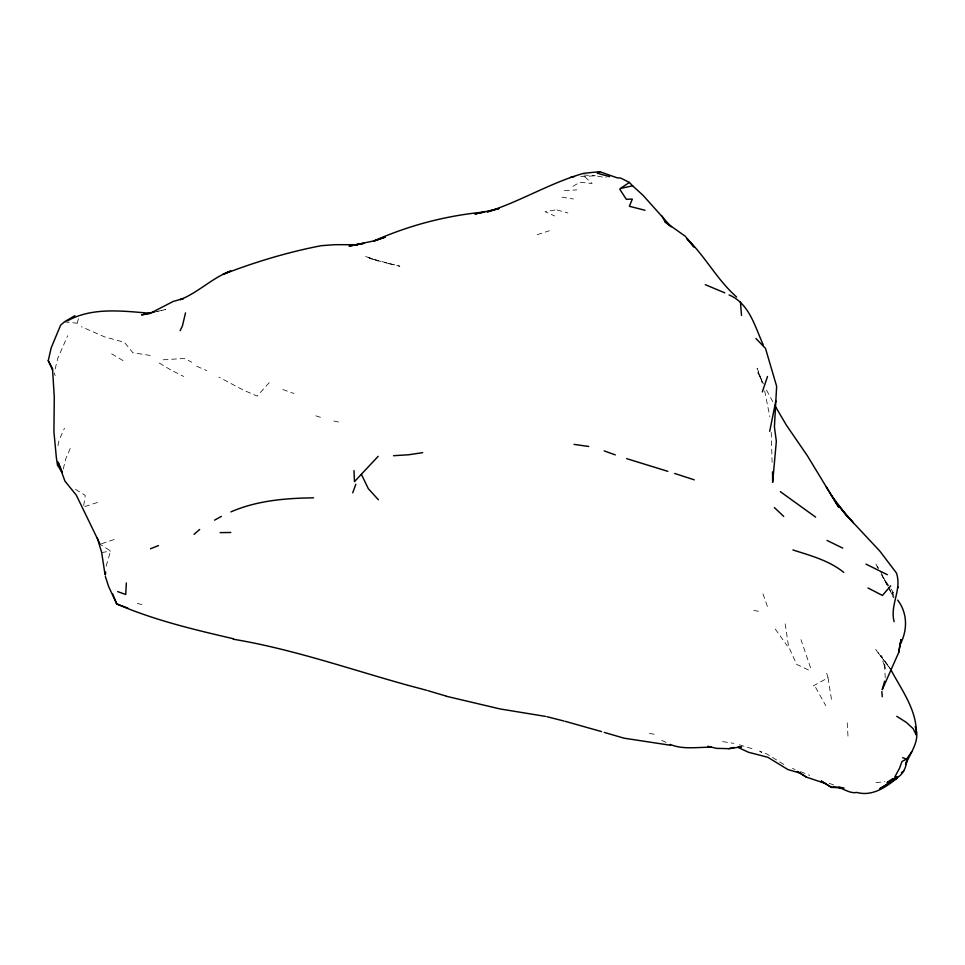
<?xml version="1.0" encoding="UTF-8"?>
<svg xmlns="http://www.w3.org/2000/svg" width="965" height="965" viewBox="0 0 965 965"><rect width="100%" height="100%" fill="white"/><g stroke="black" fill="none" stroke-linecap="round" stroke-linejoin="round"><path stroke-width="0.72" stroke-dasharray="4.83 3.62" d="M106.162 566.129L110.589 551.003L100.107 544.26M83.702 505.539L85.27 495.479L74.221 488.507M57.912 445.746L59.106 440.088L64.462 428.255M63.28 469.014L65.692 458.99L70.831 447.133M55.138 368.98L57.828 358.208L67.659 335.76M77.14 323.371L78.925 316.93M269.175 382.659L257.185 396.072L243.301 390.077L218.959 377.146M572.945 186.305L579.856 182.264L592.1 183.483L582.8 175.063M826.716 673.196L828.018 677.804L812.663 686.248L815.859 687.852L825.75 705.608M101.506 543.778L116.922 538.591M84.823 506.553L99.564 501.788M537.216 234.688L549.362 230.756M157.078 311.466L165.823 309.512L156.197 311.611M101.675 552.583L110.589 551.003M554.935 210.032L545.02 211.673L554.694 215.979M875.991 782.579L884.965 781.759M580.737 176.679L595.357 175.763L606.346 177.729M163.23 359.788L184.17 358.485L191.709 362.189M564.465 190.588L576.841 189.9M583.753 175.003L595.357 175.763M64.365 321.888L76.838 323.166M649.361 733.484L656.683 734.582M150.275 355.446L132.917 352.78L124.413 342.322L104.558 336.869L81.313 326.677M753.762 610.495L761.144 611.665M722.676 741.602L733.834 743.364M561.932 197.162L573.463 199.007M333.818 421.054L341.212 422.537M137.259 603.451L145.257 605.345M557.01 209.972L567.903 212.988M739.335 744.763L751.964 748.671M315.857 415.843L321.972 417.773M282.793 389.534L293.927 393.515M829.188 783.303L834.809 785.389M792.434 768.454L795.148 769.515M800.48 771.638L809.635 775.365M196.703 366.242L206.655 370.608M808.405 669.963L796.692 664.415L788.562 646.502L784.798 621.351M661.737 740.324L667.792 743.255M173.543 371.332L183.688 376.447M111.675 353.853L124.98 361.742M159.285 363.045L170.781 369.945M783.785 764.413L767.066 754.087L759.684 751.12L763.146 753.749M888.753 666.827L875.786 649.65L890.393 668.866L881.069 655.549L885.291 668.89L884.483 662.545L885.219 677.84M775.233 629.011L787.344 646.019M893.554 592.896L882.287 575.936L889.151 588.698M878.44 568.18L875.581 563.596L878.186 568.518M887.824 586.044L881.431 574.682M766.475 390.089L772.856 401.79M889.754 589.892L893.602 597.576M888.451 587.287L890.948 592.257M880.575 571.606L887.354 585.152M763.448 383.925L757.851 372.683L763.158 383.394M761.626 380.222L757.091 368.16L762.229 382.936M54.088 372.864L55.15 375.662M810.576 667.816L800.974 639.638M763.001 593.873L767.935 607.986M764.666 390.861L769.853 416.784M893.964 597.528L892.408 590.664L892.854 597.95M828.018 677.804L831.565 699.915M847.246 722.833L848.066 737.803M771.24 432.368L772.097 462.356M389.064 263.734L369.173 258.258L399.848 266.219L389.064 263.734M378.196 260.924L365.204 256.328L378.196 260.924"/><path stroke-width="1.45" d="M126.343 582.957L125.727 594.5L117.658 591.605M755.909 338.474L765.486 348.389L776.644 386.29L774.413 426.844L776.343 441.27L772.651 482.379L772.543 471.897M105.378 574.995L105.643 572.04M52.641 370.198L48.25 360.645L51.181 347.858L60.578 325.253L64.365 321.888L74.896 315.676M769.684 431.379L775.824 400.909M898.656 652.605L901.045 639.59L898.656 652.605L882.215 689.734L884.628 681.194M906.774 760.504C906.231 767.983 902.203 776.33 894.651 778.827M775.691 406.989L786.523 425.372L807.355 455.745L831.504 495.515L845.967 514.852L853.205 522.644L837.331 504.116L845.967 514.852L879.851 551.124L896.425 572.981C902.191 589.772 889.67 604.838 894.109 621.665M185.497 312.901L182.482 325.736L180.153 330.657M906.388 761.855L905.628 764.582C910.417 752.447 920.791 740.505 915.206 726.585M762.338 391.911L767.489 376.507M899.911 644.958C907.631 630.519 907.8 613.475 897.703 600.121M352.72 492.838L355.832 484.225M48.25 360.645L52.508 368.654L54.281 397.001L53.931 431.922L56.356 457.531L57.454 465.106L62.291 472.645M893.023 778.466L887.04 782.615L897.378 777.09L894.748 777.066L899.476 768.333L902.01 761.457L906.569 759.129L911.804 751.639M890.707 585.839L882.444 595.441L868.03 587.999M353.986 470.594L354.469 481.631L378.171 456.336M194.049 534.333L199.683 529.459M897.1 778.104L880.032 788.586L897.1 778.104C885.822 787.295 872.251 796.656 856.884 792.446C847.656 794.231 840.744 784.931 831.492 787.38L821.287 781.168M901.394 772.651L903.783 770.999M632.606 185.799L629.397 182.469L620.206 188.537L632.606 185.799L643.148 195.437L671.133 226.739M629.397 182.469L620.797 178.103L617.057 177.789L599.723 171.673L597.323 173.218L609.603 176.691M67.2 320.983C92.326 306.834 122.76 311.092 150.226 313.263M214.58 520.147L221.347 516.408M150.516 548.759L158.477 545.575M599.723 171.673L583.873 173.29C550.376 182.699 520.4 201.564 487.253 211.926L498.965 208.561L474.864 214.001L484.587 212.047M230.924 511.884C256.859 500.57 285.556 498.181 313.541 497.844M151.252 312.769L173.302 301.406L183.41 298.547L180.274 299.608C198.537 292.419 212.384 277.63 230.78 270.972L222.867 274.47C254.688 262.118 287.703 252.142 321.321 245.677L334.843 244.676L356.917 244.712M707.731 746.295L716.525 748.357L728.828 748.671L734.22 747.465M154.822 311.912L141.566 314.88L150.142 313.48M570.496 177.331L574.489 176.547M484.526 211.998C446.083 215.629 409.112 225.303 373.865 240.973L385.204 237.113L375.385 240.587L349.065 246.111L363.745 243.361L352.478 245.363L356.893 245.098M422.706 452.669L408.69 454.756L393.539 455.709M728.828 748.671L741.615 746.85L738.092 746.862M711.531 747.296C697.9 746.922 683.136 749.914 670.205 744.425M220.117 532.632L230.816 532.475M844.086 787.983L831.492 787.38L821.324 781.107M670.554 745.27L624.005 738.177L604.247 732.399M574.091 444.382L588.734 446.481M233.241 639.216C292.685 649.083 349.837 669.191 407.797 685.259M233.446 638.758C193.977 629.59 153.954 620.145 116.729 603.957L108.562 586.382L105.378 576.503M545.466 716.392L500.075 708.949L446.397 696.284M645.018 210.274L629.361 206.281L632.328 199.092L626.297 199.285L619.844 189.333M546.865 716.681L564.018 721.048M806.45 777.163L797.44 771.505L806.45 777.163L825.172 783.387M565.261 721.337L601.557 731.603M408.424 685.427L426.699 690.313M799.937 773.037L787.923 769.563L767.754 757.248L748.43 752.254L738.189 747.465M838.923 786.873L841.637 787.657M427.929 690.687L445.999 696.03M667.864 471.354L626.659 458.628M674.704 473.477L694.281 479.834M792.928 549.954C810.588 555.623 829.068 560.496 843.796 572.414M604.162 450.896L615.284 454.889M902.637 757.694L906.569 759.129M127.79 608.034L116.729 603.957L112.64 593.837M705.27 284.663L724.799 292.841M827.041 540.424L842.735 548.108M887.33 574.694L865.979 564.115M729.094 294.94C749.298 303.408 754.968 326.653 763.206 344.782M896.775 716.32L906.412 722.447L913.155 728.659L916.255 734.932C917.413 710.228 901.37 689.879 890.538 669.047M815.606 517.107L780.347 491.668M662.038 216.027L665.199 222.01L685.343 236.304L693.992 247.004L687.02 238.741C705.415 256.666 717.26 279.971 736.645 297.039M665.199 222.01L670.144 225.955M774.376 507.566L783.725 516.42M378.389 499.761L368.304 488.652L361.417 474.394M831.504 495.515L838.597 507.095L826.173 486.71M100.107 544.26L76.307 495.166L64.932 481.101L58.009 462.042L61.965 471.27M97.393 538.229L101.675 552.583L104.992 574.259M897.92 586.841L898.162 587.673M881.853 691.615L882.263 696.73M740.432 301.768L741.494 315.374"/></g></svg>
